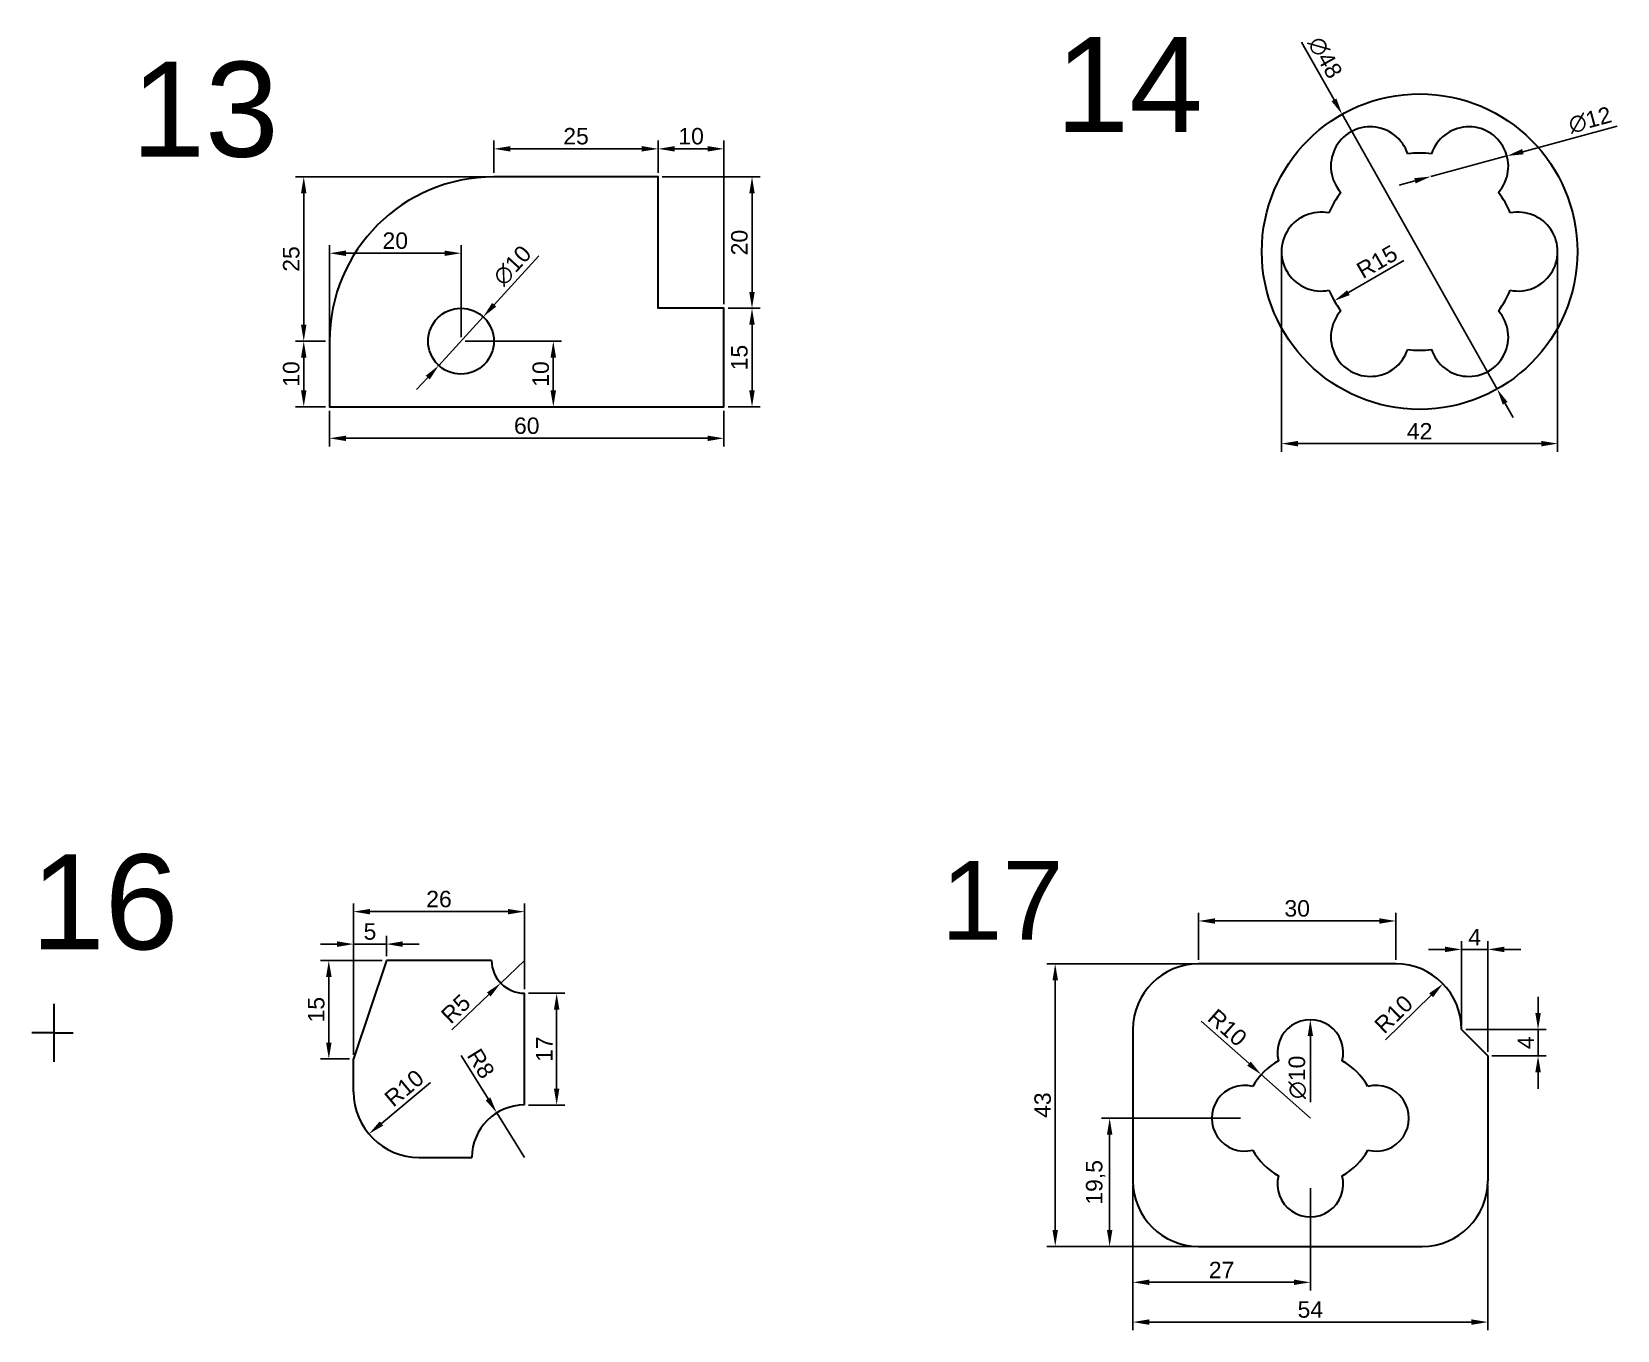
# Model space of a CAD drawing. Header units: millimetres. Extents: x 17 to 519, y -281 to 755.
# Drawn here: x 41 to 282.2, y 11.9 to 209.5 of the extents above; entities that cross this region are included whole.
import ezdxf

# ---------------------------------------------------------------- set-up
doc = ezdxf.new("R2010")
doc.units = ezdxf.units.MM
doc.layers.add('Contorno', color=255, linetype='Continuous', lineweight=30)
doc.layers.add('Cotas', color=5, linetype='Continuous', lineweight=9)
doc.styles.get("Standard").update_dxf_attribs({"font": 'arial.ttf'})
doc.dimstyles.new('ISO-25', dxfattribs={"dimtxt": 2.5, "dimasz": 2.5, "dimexe": 1.25, "dimexo": 0.625, "dimtad": 1, "dimtxsty": 'Standard', "dimcen": 2.5, "dimadec": 0, "dimazin": 0, "dimtfac": 1, "dimtmove": 0, "dimatfit": 3, "dimfxl": 1, "dimarcsym": 0})

# ---------------------------------------------------------------- blocks, each defined once
blk = doc.blocks.new('*D136')
at = {"layer": 'Cotas', "color": 0, "lineweight": -2, "transparency": 16777216}
for p, q in [((85.65, 162.42), (81.11, 162.42)), ((82.36, 154.92), (82.36, 159.92)), ((85.65, 152.42), (81.11, 152.42))]:
    blk.add_line(p, q, dxfattribs=at)
at = {"layer": 'Cotas', "color": 0, "transparency": 16777216}
for points in [[(81.94, 159.92), (82.77, 159.92), (82.36, 162.42)], [(81.94, 154.92), (82.77, 154.92), (82.36, 152.42)]]:
    blk.add_solid(points, dxfattribs=at)
at = {"layer": 'Defpoints', "color": 0, "transparency": 16777216}
for p in [(82.36, 162.42), (86.28, 162.42), (86.28, 152.42)]:
    blk.add_point(p, dxfattribs=at)
at = {"layer": 'Cotas', "color": 0, "transparency": 16777216, "insert": (80.46, 157.42), "char_height": 2.5, "attachment_point": 5, "rotation": 90}
blk.add_mtext('10', dxfattribs=at)
blk = doc.blocks.new('*D137')
at = {"layer": 'Cotas', "color": 0, "lineweight": -2, "transparency": 16777216}
for p, q in [((86.28, 151.8), (86.28, 146.39)), ((146.28, 151.8), (146.28, 146.39)), ((88.78, 147.64), (143.78, 147.64))]:
    blk.add_line(p, q, dxfattribs=at)
at = {"layer": 'Cotas', "color": 0, "transparency": 16777216}
for points in [[(88.78, 148.05), (88.78, 147.22), (86.28, 147.64)], [(143.78, 148.05), (143.78, 147.22), (146.28, 147.64)]]:
    blk.add_solid(points, dxfattribs=at)
at = {"layer": 'Defpoints', "color": 0, "transparency": 16777216}
for p in [(86.28, 152.42), (146.28, 152.42), (146.28, 147.64)]:
    blk.add_point(p, dxfattribs=at)
at = {"layer": 'Cotas', "color": 0, "transparency": 16777216, "insert": (116.28, 149.54), "char_height": 2.5, "attachment_point": 5}
blk.add_mtext('60', dxfattribs=at)
blk = doc.blocks.new('*D138')
at = {"layer": 'Cotas', "color": 0, "lineweight": -2, "transparency": 16777216}
for p, q in [((110.65, 187.42), (81.11, 187.42)), ((82.36, 164.92), (82.36, 184.92)), ((85.65, 162.42), (81.11, 162.42))]:
    blk.add_line(p, q, dxfattribs=at)
at = {"layer": 'Cotas', "color": 0, "transparency": 16777216}
for points in [[(81.94, 184.92), (82.77, 184.92), (82.36, 187.42)], [(81.94, 164.92), (82.77, 164.92), (82.36, 162.42)]]:
    blk.add_solid(points, dxfattribs=at)
at = {"layer": 'Defpoints', "color": 0, "transparency": 16777216}
for p in [(82.36, 187.42), (111.28, 187.42), (86.28, 162.42)]:
    blk.add_point(p, dxfattribs=at)
at = {"layer": 'Cotas', "color": 0, "transparency": 16777216, "insert": (80.46, 174.92), "char_height": 2.5, "attachment_point": 5, "rotation": 90}
blk.add_mtext('25', dxfattribs=at)
blk = doc.blocks.new('*D139')
at = {"layer": 'Cotas', "color": 0, "lineweight": -2, "transparency": 16777216}
for p, q in [((146.9, 167.42), (151.8, 167.42)), ((150.55, 154.92), (150.55, 164.92)), ((146.9, 152.42), (151.8, 152.42))]:
    blk.add_line(p, q, dxfattribs=at)
at = {"layer": 'Cotas', "color": 0, "transparency": 16777216}
for points in [[(150.13, 164.92), (150.96, 164.92), (150.55, 167.42)], [(150.13, 154.92), (150.96, 154.92), (150.55, 152.42)]]:
    blk.add_solid(points, dxfattribs=at)
at = {"layer": 'Defpoints', "color": 0, "transparency": 16777216}
for p in [(146.28, 167.42), (150.55, 167.42), (146.28, 152.42)]:
    blk.add_point(p, dxfattribs=at)
at = {"layer": 'Cotas', "color": 0, "transparency": 16777216, "insert": (148.64, 159.92), "char_height": 2.5, "attachment_point": 5, "rotation": 90}
blk.add_mtext('15', dxfattribs=at)
blk = doc.blocks.new('*D140')
at = {"layer": 'Cotas', "color": 0, "lineweight": -2, "transparency": 16777216}
for p, q in [((136.9, 187.42), (151.8, 187.42)), ((150.55, 169.92), (150.55, 184.92)), ((146.9, 167.42), (151.8, 167.42))]:
    blk.add_line(p, q, dxfattribs=at)
at = {"layer": 'Cotas', "color": 0, "transparency": 16777216}
for points in [[(150.13, 184.92), (150.96, 184.92), (150.55, 187.42)], [(150.13, 169.92), (150.96, 169.92), (150.55, 167.42)]]:
    blk.add_solid(points, dxfattribs=at)
at = {"layer": 'Defpoints', "color": 0, "transparency": 16777216}
for p in [(136.28, 187.42), (150.55, 187.42), (146.28, 167.42)]:
    blk.add_point(p, dxfattribs=at)
at = {"layer": 'Cotas', "color": 0, "transparency": 16777216, "insert": (148.64, 177.42), "char_height": 2.5, "attachment_point": 5, "rotation": 90}
blk.add_mtext('20', dxfattribs=at)
blk = doc.blocks.new('*D141')
at = {"layer": 'Cotas', "color": 0, "lineweight": -2, "transparency": 16777216}
for p, q in [((136.28, 188.05), (136.28, 192.93)), ((143.78, 191.68), (138.78, 191.68)), ((146.28, 168.05), (146.28, 192.93))]:
    blk.add_line(p, q, dxfattribs=at)
at = {"layer": 'Cotas', "color": 0, "transparency": 16777216}
for points in [[(138.78, 192.1), (138.78, 191.27), (136.28, 191.68)], [(143.78, 192.1), (143.78, 191.27), (146.28, 191.68)]]:
    blk.add_solid(points, dxfattribs=at)
at = {"layer": 'Defpoints', "color": 0, "transparency": 16777216}
for p in [(136.28, 191.68), (136.28, 187.42), (146.28, 167.42)]:
    blk.add_point(p, dxfattribs=at)
at = {"layer": 'Cotas', "color": 0, "transparency": 16777216, "insert": (141.28, 193.59), "char_height": 2.5, "attachment_point": 5}
blk.add_mtext('10', dxfattribs=at)
blk = doc.blocks.new('*D142')
at = {"layer": 'Cotas', "color": 0, "lineweight": -2, "transparency": 16777216}
for p, q in [((111.28, 188.05), (111.28, 192.93)), ((113.78, 191.68), (133.78, 191.68)), ((136.28, 188.05), (136.28, 192.93))]:
    blk.add_line(p, q, dxfattribs=at)
at = {"layer": 'Cotas', "color": 0, "transparency": 16777216}
for points in [[(113.78, 192.1), (113.78, 191.27), (111.28, 191.68)], [(133.78, 192.1), (133.78, 191.27), (136.28, 191.68)]]:
    blk.add_solid(points, dxfattribs=at)
at = {"layer": 'Defpoints', "color": 0, "transparency": 16777216}
for p in [(136.28, 191.68), (111.28, 187.42), (136.28, 187.42)]:
    blk.add_point(p, dxfattribs=at)
at = {"layer": 'Cotas', "color": 0, "transparency": 16777216, "insert": (123.78, 193.59), "char_height": 2.5, "attachment_point": 5}
blk.add_mtext('25', dxfattribs=at)
blk = doc.blocks.new('*D143')
at = {"layer": 'Cotas', "color": 0, "lineweight": -2, "transparency": 16777216}
for p, q in [((106.9, 162.42), (121.57, 162.42)), ((120.32, 154.92), (120.32, 159.92)), ((119.7, 152.42), (119.07, 152.42))]:
    blk.add_line(p, q, dxfattribs=at)
at = {"layer": 'Cotas', "color": 0, "transparency": 16777216}
for points in [[(119.9, 159.92), (120.74, 159.92), (120.32, 162.42)], [(119.9, 154.92), (120.74, 154.92), (120.32, 152.42)]]:
    blk.add_solid(points, dxfattribs=at)
at = {"layer": 'Defpoints', "color": 0, "transparency": 16777216}
for p in [(106.28, 162.42), (120.32, 162.42), (120.32, 152.42)]:
    blk.add_point(p, dxfattribs=at)
at = {"layer": 'Cotas', "color": 0, "transparency": 16777216, "insert": (118.42, 157.42), "char_height": 2.5, "attachment_point": 5, "rotation": 90}
blk.add_mtext('10', dxfattribs=at)
blk = doc.blocks.new('*D144')
at = {"layer": 'Cotas', "color": 0, "lineweight": -2, "transparency": 16777216}
for p, q in [((86.28, 163.05), (86.28, 177.05)), ((106.28, 163.05), (106.28, 177.05)), ((103.78, 175.8), (88.78, 175.8))]:
    blk.add_line(p, q, dxfattribs=at)
at = {"layer": 'Cotas', "color": 0, "transparency": 16777216}
for points in [[(88.78, 176.21), (88.78, 175.38), (86.28, 175.8)], [(103.78, 176.21), (103.78, 175.38), (106.28, 175.8)]]:
    blk.add_solid(points, dxfattribs=at)
at = {"layer": 'Defpoints', "color": 0, "transparency": 16777216}
for p in [(86.28, 175.8), (86.28, 162.42), (106.28, 162.42)]:
    blk.add_point(p, dxfattribs=at)
at = {"layer": 'Cotas', "color": 0, "transparency": 16777216, "insert": (96.28, 177.7), "char_height": 2.5, "attachment_point": 5}
blk.add_mtext('20', dxfattribs=at)
blk = doc.blocks.new('*D145')
at = {"layer": 'Cotas', "color": 0, "lineweight": -2, "transparency": 16777216}
for p, q in [((118.1, 175.38), (111.33, 167.96)), ((102.91, 158.73), (109.65, 166.11)), ((101.22, 156.88), (99.53, 155.04))]:
    blk.add_line(p, q, dxfattribs=at)
at = {"layer": 'Cotas', "color": 0, "transparency": 16777216}
for points in [[(111.02, 168.24), (111.64, 167.68), (109.65, 166.11)], [(100.91, 157.16), (101.53, 156.6), (102.91, 158.73)]]:
    blk.add_solid(points, dxfattribs=at)
at = {"layer": 'Defpoints', "color": 0, "transparency": 16777216}
for p in [(109.65, 166.11), (102.91, 158.73)]:
    blk.add_point(p, dxfattribs=at)
at = {"layer": 'Cotas', "color": 0, "transparency": 16777216, "insert": (114.1, 173.92), "char_height": 2.5, "attachment_point": 5, "rotation": 47.614}
blk.add_mtext('∅10', dxfattribs=at)
blk = doc.blocks.new('*D146')
at = {"layer": 'Cotas', "color": 0, "lineweight": -2, "transparency": 16777216}
for p, q in [((282.17, 195.13), (267.81, 191.25)), ((253.81, 187.47), (265.39, 190.6)), ((251.4, 186.82), (248.98, 186.17))]:
    blk.add_line(p, q, dxfattribs=at)
at = {"layer": 'Cotas', "color": 0, "transparency": 16777216}
for points in [[(267.7, 191.66), (267.92, 190.85), (265.39, 190.6)], [(251.29, 187.22), (251.5, 186.42), (253.81, 187.47)]]:
    blk.add_solid(points, dxfattribs=at)
at = {"layer": 'Defpoints', "color": 0, "transparency": 16777216}
for p in [(265.39, 190.6), (253.81, 187.47)]:
    blk.add_point(p, dxfattribs=at)
at = {"layer": 'Cotas', "color": 0, "transparency": 16777216, "insert": (278.03, 196.06), "char_height": 2.5, "attachment_point": 5, "rotation": 15.119}
blk.add_mtext('∅12', dxfattribs=at)
blk = doc.blocks.new('*D147')
at = {"layer": 'Cotas', "color": 0, "lineweight": -2, "transparency": 16777216}
blk.add_line((249.71, 174.67), (241.28, 169.8), dxfattribs=at)
at = {"layer": 'Cotas', "color": 0, "transparency": 16777216}
blk.add_solid([(241.07, 170.16), (241.48, 169.44), (239.11, 168.55)], dxfattribs=at)
at = {"layer": 'Defpoints', "color": 0, "transparency": 16777216}
for p in [(252.1, 176.05), (239.11, 168.55)]:
    blk.add_point(p, dxfattribs=at)
at = {"layer": 'Cotas', "color": 0, "transparency": 16777216, "insert": (245.63, 174.5), "char_height": 2.5, "attachment_point": 5, "rotation": 30}
blk.add_mtext('R15', dxfattribs=at)
blk = doc.blocks.new('*D148')
at = {"layer": 'Cotas', "color": 0, "lineweight": -2, "transparency": 16777216}
for p, q in [((234.14, 207.89), (239.08, 199.13)), ((263.89, 155.14), (240.31, 196.95)), ((265.12, 152.96), (266.35, 150.79))]:
    blk.add_line(p, q, dxfattribs=at)
at = {"layer": 'Cotas', "color": 0, "transparency": 16777216}
for points in [[(239.45, 199.33), (238.72, 198.92), (240.31, 196.95)], [(265.48, 153.17), (264.76, 152.76), (263.89, 155.14)]]:
    blk.add_solid(points, dxfattribs=at)
at = {"layer": 'Defpoints', "color": 0, "transparency": 16777216}
for p in [(240.31, 196.95), (263.89, 155.14)]:
    blk.add_point(p, dxfattribs=at)
at = {"layer": 'Cotas', "color": 0, "transparency": 16777216, "insert": (237.72, 205.56), "char_height": 2.5, "attachment_point": 5, "rotation": 299.4233}
blk.add_mtext('∅48', dxfattribs=at)
blk = doc.blocks.new('*D149')
at = {"layer": 'Cotas', "color": 0, "lineweight": -2, "transparency": 16777216}
for p, q in [((231.1, 175.42), (231.1, 145.58)), ((273.1, 175.42), (273.1, 145.58)), ((233.6, 146.83), (270.6, 146.83))]:
    blk.add_line(p, q, dxfattribs=at)
at = {"layer": 'Cotas', "color": 0, "transparency": 16777216}
for points in [[(233.6, 147.25), (233.6, 146.41), (231.1, 146.83)], [(270.6, 147.25), (270.6, 146.41), (273.1, 146.83)]]:
    blk.add_solid(points, dxfattribs=at)
at = {"layer": 'Defpoints', "color": 0, "transparency": 16777216}
for p in [(231.1, 176.05), (273.1, 176.05), (273.1, 146.83)]:
    blk.add_point(p, dxfattribs=at)
at = {"layer": 'Cotas', "color": 0, "transparency": 16777216, "insert": (252.1, 148.71), "char_height": 2.5, "attachment_point": 5}
blk.add_mtext('42', dxfattribs=at)
blk = doc.blocks.new('*D167')
at = {"layer": 'Cotas', "color": 0, "lineweight": -2, "transparency": 16777216}
for p, q in [((94.31, 68.2), (84.92, 68.2)), ((86.17, 65.7), (86.17, 55.7)), ((89.31, 53.2), (84.92, 53.2))]:
    blk.add_line(p, q, dxfattribs=at)
at = {"layer": 'Cotas', "color": 0, "transparency": 16777216}
for points in [[(85.76, 65.7), (86.59, 65.7), (86.17, 68.2)], [(85.76, 55.7), (86.59, 55.7), (86.17, 53.2)]]:
    blk.add_solid(points, dxfattribs=at)
at = {"layer": 'Defpoints', "color": 0, "transparency": 16777216}
for p in [(94.93, 68.2), (86.17, 53.2), (89.93, 53.2)]:
    blk.add_point(p, dxfattribs=at)
at = {"layer": 'Cotas', "color": 0, "transparency": 16777216, "insert": (84.27, 60.7), "char_height": 2.5, "attachment_point": 5, "rotation": 90}
blk.add_mtext('15', dxfattribs=at)
blk = doc.blocks.new('*D168')
at = {"layer": 'Cotas', "color": 0, "lineweight": -2, "transparency": 16777216}
for p, q in [((89.93, 53.83), (89.93, 76.87)), ((92.43, 75.62), (113.43, 75.62)), ((115.93, 63.83), (115.93, 76.87))]:
    blk.add_line(p, q, dxfattribs=at)
at = {"layer": 'Cotas', "color": 0, "transparency": 16777216}
for points in [[(92.43, 76.03), (92.43, 75.2), (89.93, 75.62)], [(113.43, 76.03), (113.43, 75.2), (115.93, 75.62)]]:
    blk.add_solid(points, dxfattribs=at)
at = {"layer": 'Defpoints', "color": 0, "transparency": 16777216}
for p in [(115.93, 75.62), (115.93, 63.2), (89.93, 53.2)]:
    blk.add_point(p, dxfattribs=at)
at = {"layer": 'Cotas', "color": 0, "transparency": 16777216, "insert": (102.93, 77.52), "char_height": 2.5, "attachment_point": 5}
blk.add_mtext('26', dxfattribs=at)
blk = doc.blocks.new('*D169')
at = {"layer": 'Cotas', "color": 0, "lineweight": -2, "transparency": 16777216}
for p, q in [((116.56, 63.2), (122.08, 63.2)), ((120.83, 60.7), (120.83, 48.7)), ((116.56, 46.2), (122.08, 46.2))]:
    blk.add_line(p, q, dxfattribs=at)
at = {"layer": 'Cotas', "color": 0, "transparency": 16777216}
for points in [[(120.42, 60.7), (121.25, 60.7), (120.83, 63.2)], [(120.42, 48.7), (121.25, 48.7), (120.83, 46.2)]]:
    blk.add_solid(points, dxfattribs=at)
at = {"layer": 'Defpoints', "color": 0, "transparency": 16777216}
for p in [(115.93, 63.2), (115.93, 46.2), (120.83, 46.2)]:
    blk.add_point(p, dxfattribs=at)
at = {"layer": 'Cotas', "color": 0, "transparency": 16777216, "insert": (118.95, 54.7), "char_height": 2.5, "attachment_point": 5, "rotation": 90}
blk.add_mtext('17', dxfattribs=at)
blk = doc.blocks.new('*D170')
at = {"layer": 'Cotas', "color": 0, "lineweight": -2, "transparency": 16777216}
for p, q in [((87.43, 70.68), (84.93, 70.68)), ((89.93, 53.83), (89.93, 71.93)), ((89.93, 70.68), (94.93, 70.68)), ((94.93, 68.83), (94.93, 71.93)), ((97.43, 70.68), (99.93, 70.68))]:
    blk.add_line(p, q, dxfattribs=at)
at = {"layer": 'Cotas', "color": 0, "transparency": 16777216}
for points in [[(87.43, 71.1), (87.43, 70.26), (89.93, 70.68)], [(97.43, 71.1), (97.43, 70.26), (94.93, 70.68)]]:
    blk.add_solid(points, dxfattribs=at)
at = {"layer": 'Defpoints', "color": 0, "transparency": 16777216}
for p in [(94.93, 70.68), (94.93, 68.2), (89.93, 53.2)]:
    blk.add_point(p, dxfattribs=at)
at = {"layer": 'Cotas', "color": 0, "transparency": 16777216, "insert": (92.43, 72.58), "char_height": 2.5, "attachment_point": 5}
blk.add_mtext('5', dxfattribs=at)
blk = doc.blocks.new('*D171')
at = {"layer": 'Cotas', "color": 0, "lineweight": -2, "transparency": 16777216}
for p, q in [((115.93, 68.2), (112.32, 64.75)), ((104.87, 57.63), (110.51, 63.02))]:
    blk.add_line(p, q, dxfattribs=at)
at = {"layer": 'Cotas', "color": 0, "transparency": 16777216}
blk.add_solid([(110.22, 63.32), (110.8, 62.72), (112.32, 64.75)], dxfattribs=at)
at = {"layer": 'Defpoints', "color": 0, "transparency": 16777216}
for p in [(115.93, 68.2), (112.32, 64.75)]:
    blk.add_point(p, dxfattribs=at)
at = {"layer": 'Cotas', "color": 0, "transparency": 16777216, "insert": (105.48, 60.83), "char_height": 2.5, "attachment_point": 5, "rotation": 43.7174}
blk.add_mtext('R5', dxfattribs=at)
blk = doc.blocks.new('*D172')
at = {"layer": 'Cotas', "color": 0, "lineweight": -2, "transparency": 16777216}
for p, q in [((106.29, 53.74), (110.4, 47.13)), ((115.93, 38.2), (111.72, 45))]:
    blk.add_line(p, q, dxfattribs=at)
at = {"layer": 'Cotas', "color": 0, "transparency": 16777216}
blk.add_solid([(110.75, 47.35), (110.04, 46.91), (111.72, 45)], dxfattribs=at)
at = {"layer": 'Defpoints', "color": 0, "transparency": 16777216}
for p in [(111.72, 45), (115.93, 38.2)]:
    blk.add_point(p, dxfattribs=at)
at = {"layer": 'Cotas', "color": 0, "transparency": 16777216, "insert": (109.3, 52.5), "char_height": 2.5, "attachment_point": 5, "rotation": 301.8192}
blk.add_mtext('R8', dxfattribs=at)
blk = doc.blocks.new('*D173')
at = {"layer": 'Cotas', "color": 0, "lineweight": -2, "transparency": 16777216}
blk.add_line((101.63, 49.63), (94.18, 43.39), dxfattribs=at)
at = {"layer": 'Cotas', "color": 0, "transparency": 16777216}
blk.add_solid([(93.91, 43.71), (94.45, 43.07), (92.26, 41.79)], dxfattribs=at)
at = {"layer": 'Defpoints', "color": 0, "transparency": 16777216}
for p in [(99.93, 48.2), (92.26, 41.79)]:
    blk.add_point(p, dxfattribs=at)
at = {"layer": 'Cotas', "color": 0, "transparency": 16777216, "insert": (97.64, 48.77), "char_height": 2.5, "attachment_point": 5, "rotation": 39.9274}
blk.add_mtext('R10', dxfattribs=at)
blk = doc.blocks.new('*D175')
at = {"layer": 'Cotas', "color": 0, "lineweight": -2, "transparency": 16777216}
for p, q in [((217.86, 67.68), (195.42, 67.68)), ((196.67, 65.18), (196.67, 27.18)), ((217.86, 24.68), (195.42, 24.68))]:
    blk.add_line(p, q, dxfattribs=at)
at = {"layer": 'Cotas', "color": 0, "transparency": 16777216}
for points in [[(196.26, 65.18), (197.09, 65.18), (196.67, 67.68)], [(196.26, 27.18), (197.09, 27.18), (196.67, 24.68)]]:
    blk.add_solid(points, dxfattribs=at)
at = {"layer": 'Defpoints', "color": 0, "transparency": 16777216}
for p in [(218.48, 67.68), (196.67, 24.68), (218.48, 24.68)]:
    blk.add_point(p, dxfattribs=at)
at = {"layer": 'Cotas', "color": 0, "transparency": 16777216, "insert": (194.77, 46.18), "char_height": 2.5, "attachment_point": 5, "rotation": 90}
blk.add_mtext('43', dxfattribs=at)
blk = doc.blocks.new('*D177')
at = {"layer": 'Cotas', "color": 0, "lineweight": -2, "transparency": 16777216}
for p, q in [((224.86, 44.18), (203.7, 44.18)), ((204.95, 27.18), (204.95, 41.68)), ((217.86, 24.68), (203.7, 24.68))]:
    blk.add_line(p, q, dxfattribs=at)
at = {"layer": 'Cotas', "color": 0, "transparency": 16777216}
for points in [[(204.54, 41.68), (205.37, 41.68), (204.95, 44.18)], [(204.54, 27.18), (205.37, 27.18), (204.95, 24.68)]]:
    blk.add_solid(points, dxfattribs=at)
at = {"layer": 'Defpoints', "color": 0, "transparency": 16777216}
for p in [(204.95, 44.18), (225.48, 44.18), (218.48, 24.68)]:
    blk.add_point(p, dxfattribs=at)
at = {"layer": 'Cotas', "color": 0, "transparency": 16777216, "insert": (202.83, 34.43), "char_height": 2.5, "attachment_point": 5, "rotation": 90}
blk.add_mtext('19,5', dxfattribs=at)
blk = doc.blocks.new('*D178')
at = {"layer": 'Cotas', "color": 0, "lineweight": -2, "transparency": 16777216}
for p, q in [((218.48, 68.31), (218.48, 75.45)), ((248.48, 68.31), (248.48, 75.45)), ((220.98, 74.2), (245.98, 74.2))]:
    blk.add_line(p, q, dxfattribs=at)
at = {"layer": 'Cotas', "color": 0, "transparency": 16777216}
for points in [[(220.98, 74.61), (220.98, 73.78), (218.48, 74.2)], [(245.98, 74.61), (245.98, 73.78), (248.48, 74.2)]]:
    blk.add_solid(points, dxfattribs=at)
at = {"layer": 'Defpoints', "color": 0, "transparency": 16777216}
for p in [(248.48, 74.2), (218.48, 67.68), (248.48, 67.68)]:
    blk.add_point(p, dxfattribs=at)
at = {"layer": 'Cotas', "color": 0, "transparency": 16777216, "insert": (233.48, 76.1), "char_height": 2.5, "attachment_point": 5}
blk.add_mtext('30', dxfattribs=at)
blk = doc.blocks.new('*D179')
at = {"layer": 'Cotas', "color": 0, "lineweight": -2, "transparency": 16777216}
for p, q in [((258.48, 58.31), (258.48, 71.12)), ((262.48, 54.31), (262.48, 71.12)), ((255.98, 69.87), (253.48, 69.87)), ((258.48, 69.87), (262.48, 69.87)), ((264.98, 69.87), (267.48, 69.87))]:
    blk.add_line(p, q, dxfattribs=at)
at = {"layer": 'Cotas', "color": 0, "transparency": 16777216}
for points in [[(255.98, 70.29), (255.98, 69.46), (258.48, 69.87)], [(264.98, 70.29), (264.98, 69.46), (262.48, 69.87)]]:
    blk.add_solid(points, dxfattribs=at)
at = {"layer": 'Defpoints', "color": 0, "transparency": 16777216}
for p in [(262.48, 69.87), (258.48, 57.68), (262.48, 53.68)]:
    blk.add_point(p, dxfattribs=at)
at = {"layer": 'Cotas', "color": 0, "transparency": 16777216, "insert": (260.48, 71.75), "char_height": 2.5, "attachment_point": 5}
blk.add_mtext('4', dxfattribs=at)
blk = doc.blocks.new('*D180')
at = {"layer": 'Cotas', "color": 0, "lineweight": -2, "transparency": 16777216}
for p, q in [((270.12, 60.18), (270.12, 62.68)), ((259.11, 57.68), (271.37, 57.68)), ((270.12, 57.68), (270.12, 53.68)), ((263.11, 53.68), (271.37, 53.68)), ((270.12, 51.18), (270.12, 48.68))]:
    blk.add_line(p, q, dxfattribs=at)
at = {"layer": 'Cotas', "color": 0, "transparency": 16777216}
for points in [[(269.71, 60.18), (270.54, 60.18), (270.12, 57.68)], [(269.71, 51.18), (270.54, 51.18), (270.12, 53.68)]]:
    blk.add_solid(points, dxfattribs=at)
at = {"layer": 'Defpoints', "color": 0, "transparency": 16777216}
for p in [(258.48, 57.68), (262.48, 53.68), (270.12, 53.68)]:
    blk.add_point(p, dxfattribs=at)
at = {"layer": 'Cotas', "color": 0, "transparency": 16777216, "insert": (268.25, 55.68), "char_height": 2.5, "attachment_point": 5, "rotation": 90}
blk.add_mtext('4', dxfattribs=at)
blk = doc.blocks.new('*D181')
at = {"layer": 'Cotas', "color": 0, "lineweight": -2, "transparency": 16777216}
for p, q in [((208.48, 34.06), (208.48, 11.92)), ((262.48, 34.06), (262.48, 11.92)), ((210.98, 13.17), (259.98, 13.17))]:
    blk.add_line(p, q, dxfattribs=at)
at = {"layer": 'Cotas', "color": 0, "transparency": 16777216}
for points in [[(210.98, 13.59), (210.98, 12.75), (208.48, 13.17)], [(259.98, 13.59), (259.98, 12.75), (262.48, 13.17)]]:
    blk.add_solid(points, dxfattribs=at)
at = {"layer": 'Defpoints', "color": 0, "transparency": 16777216}
for p in [(208.48, 34.68), (262.48, 34.68), (262.48, 13.17)]:
    blk.add_point(p, dxfattribs=at)
at = {"layer": 'Cotas', "color": 0, "transparency": 16777216, "insert": (235.48, 15.07), "char_height": 2.5, "attachment_point": 5}
blk.add_mtext('54', dxfattribs=at)
blk = doc.blocks.new('*D182')
at = {"layer": 'Cotas', "color": 0, "lineweight": -2, "transparency": 16777216}
for p, q in [((208.48, 34.06), (208.48, 17.97)), ((235.48, 33.56), (235.48, 17.97)), ((210.98, 19.22), (232.98, 19.22))]:
    blk.add_line(p, q, dxfattribs=at)
at = {"layer": 'Cotas', "color": 0, "transparency": 16777216}
for points in [[(210.98, 19.64), (210.98, 18.81), (208.48, 19.22)], [(232.98, 19.64), (232.98, 18.81), (235.48, 19.22)]]:
    blk.add_solid(points, dxfattribs=at)
at = {"layer": 'Defpoints', "color": 0, "transparency": 16777216}
for p in [(208.48, 34.68), (235.48, 34.18), (235.48, 19.22)]:
    blk.add_point(p, dxfattribs=at)
at = {"layer": 'Cotas', "color": 0, "transparency": 16777216, "insert": (221.98, 21.1), "char_height": 2.5, "attachment_point": 5}
blk.add_mtext('27', dxfattribs=at)
blk = doc.blocks.new('*D183')
at = {"layer": 'Cotas', "color": 0, "lineweight": -2, "transparency": 16777216}
blk.add_line((246.9, 56.14), (253.86, 62.91), dxfattribs=at)
at = {"layer": 'Cotas', "color": 0, "transparency": 16777216}
blk.add_solid([(253.57, 63.2), (254.16, 62.61), (255.66, 64.65)], dxfattribs=at)
at = {"layer": 'Defpoints', "color": 0, "transparency": 16777216}
for p in [(255.66, 64.65), (248.48, 57.68)]:
    blk.add_point(p, dxfattribs=at)
at = {"layer": 'Cotas', "color": 0, "transparency": 16777216, "insert": (248.16, 60.01), "char_height": 2.5, "attachment_point": 5, "rotation": 44.1655}
blk.add_mtext('R10', dxfattribs=at)
blk = doc.blocks.new('*D184')
at = {"layer": 'Cotas', "color": 0, "lineweight": -2, "transparency": 16777216}
for p, q in [((218.89, 58.95), (226.15, 52.49)), ((235.48, 44.18), (228.01, 50.83))]:
    blk.add_line(p, q, dxfattribs=at)
at = {"layer": 'Cotas', "color": 0, "transparency": 16777216}
blk.add_solid([(226.42, 52.8), (225.87, 52.18), (228.01, 50.83)], dxfattribs=at)
at = {"layer": 'Defpoints', "color": 0, "transparency": 16777216}
for p in [(228.01, 50.83), (235.48, 44.18)]:
    blk.add_point(p, dxfattribs=at)
at = {"layer": 'Cotas', "color": 0, "transparency": 16777216, "insert": (222.85, 57.97), "char_height": 2.5, "attachment_point": 5, "rotation": 318.3349}
blk.add_mtext('R10', dxfattribs=at)
blk = doc.blocks.new('*D185')
at = {"layer": 'Cotas', "color": 0, "lineweight": -2, "transparency": 16777216}
blk.add_line((235.48, 46.64), (235.48, 56.68), dxfattribs=at)
at = {"layer": 'Cotas', "color": 0, "transparency": 16777216}
blk.add_solid([(235.07, 56.68), (235.9, 56.68), (235.48, 59.18)], dxfattribs=at)
at = {"layer": 'Defpoints', "color": 0, "transparency": 16777216}
for p in [(235.48, 59.18), (235.48, 49.18)]:
    blk.add_point(p, dxfattribs=at)
at = {"layer": 'Cotas', "color": 0, "transparency": 16777216, "insert": (233.51, 50.41), "char_height": 2.5, "attachment_point": 5, "rotation": 90}
blk.add_mtext('∅10', dxfattribs=at)

msp = doc.modelspace()

# ---------------------------------------------------------------- linework, layer by layer
at = {"layer": 'Contorno'}
for p, q in [((94.933, 68.204), (89.933, 53.204)), ((110.933, 68.204), (94.933, 68.204)), ((44.326, 61.614), (44.326, 52.753)), ((44.326, 57.183), (40.976, 57.183)), ((44.326, 57.183), (47.281, 57.183)), ((208.485, 57.68), (208.485, 34.68)), ((258.485, 57.68), (262.485, 53.68)), ((89.933, 48.204), (89.933, 53.204)), ((262.485, 53.68), (262.485, 34.68)), ((99.933, 38.204), (107.933, 38.204)), ((218.485, 24.68), (248.485, 24.68)), ((248.485, 24.68), (252.485, 24.68))]:
    msp.add_line(p, q, dxfattribs=at)
for points in [[(86.276, 162.422), (86.276, 152.422), (146.276, 152.422), (146.276, 167.422), (136.276, 167.422), (136.276, 187.422), (111.276, 187.422)], [(248.485, 67.68), (218.485, 67.68)], [(115.933, 46.204), (115.933, 63.204)]]:
    msp.add_lwpolyline(points, dxfattribs=at)
for centre, radius in [((252.102, 176.046), 24), ((106.276, 162.422), 5)]:
    msp.add_circle(centre, radius, dxfattribs=at)
for centre, radius, start, end in [((244.602, 189.036), 6, 18.46304, 221.53696), ((259.602, 189.036), 6, 318.46304, 161.53696), ((252.102, 176.046), 15, 83.07392, 96.92608), ((111.276, 162.422), 25, 90, 180), ((252.102, 176.046), 15, 143.07392, 156.92608), ((252.102, 176.046), 15, 23.07392, 36.92608), ((237.102, 176.046), 6, 78.46304, 281.53696), ((267.102, 176.046), 6, 258.46304, 101.53696), ((252.102, 176.046), 15, 203.07392, 216.92608), ((252.102, 176.046), 15, 323.07392, 336.92608), ((244.602, 163.056), 6, 138.46304, 341.53696), ((259.602, 163.056), 6, 198.46304, 41.53696), ((252.102, 176.046), 15, 263.07392, 276.92608), ((115.933, 68.204), 5, 180, 270), ((218.485, 57.68), 10, 90, 180), ((248.485, 57.68), 10, 0, 90), ((235.485, 54.18), 5, 345.52249, 194.47751), ((235.485, 44.18), 10, 118.95502, 151.04498), ((235.485, 44.18), 10, 28.95502, 61.04498), ((225.485, 44.18), 5, 75.52249, 284.47751), ((245.485, 44.18), 5, 255.52249, 104.47751), ((99.933, 48.204), 10, 180, 270), ((115.933, 38.204), 8, 90, 180), ((235.485, 44.18), 10, 208.95502, 241.04498), ((235.485, 44.18), 10, 298.95502, 331.04498), ((218.485, 34.68), 10, 180, 270), ((235.485, 34.18), 5, 165.52249, 14.47751), ((252.485, 34.68), 10, 270, 0)]:
    msp.add_arc(centre, radius, start, end, dxfattribs=at)

# ---------------------------------------------------------------- texts
for s, p in [('14', (196.703, 194.237)), ('13', (56.116, 190.481)), ('16', (40.857, 69.886))]:
    msp.add_text(s, height=14.443).set_placement(p)
at = {"layer": 'Cotas'}
note = msp.add_mtext_dynamic_manual_height_columns('{\\H2.1149x;\\C0;\\P}', width=5.67394, gutter_width=0, heights=[3.632, 0], dxfattribs=dict(at, insert=(173.62, 83.342), char_height=5.67394, attachment_point=1))
for column, words in zip(note.columns.linked_columns, ['{\\H2.1149x;\\C0;17}']):
    column.text = words

# ---------------------------------------------------------------- dimensions: what is measured, and where the dimension line sits
for p1, p2, picture, middle in [((263.892, 155.142), (240.311, 196.95), '*D148', (237.716, 205.565)), ((102.905, 158.728), (109.646, 166.115), '*D145', (114.103, 173.922))]:
    dim = msp.add_diameter_dim_2p(p1=p1, p2=p2, dimstyle='ISO-25', dxfattribs=at)
    dim.commit()
    dim.dimension.update_dxf_attribs({"geometry": picture, "text_midpoint": middle})
for p1, p2, picture, middle in [((253.809, 187.471), (265.394, 190.601), '*D146', (278.541, 194.153)), ((235.485, 49.18), (235.485, 59.18), '*D185', (235.485, 50.409))]:
    dim = msp.add_diameter_dim_2p(p1=p1, p2=p2, dimstyle='ISO-25', dxfattribs=at)
    dim.commit()
    dim.dimension.update_dxf_attribs({"geometry": picture, "text_midpoint": middle, "dimtype": 163})
for base, p1, p2, picture, middle in [((136.276, 191.685), (111.276, 187.422), (136.276, 187.422), '*D142', (123.776, 193.586)), ((136.276, 191.685), (146.276, 167.422), (136.276, 187.422), '*D141', (141.276, 193.586)), ((86.276, 175.796), (106.276, 162.422), (86.276, 162.422), '*D144', (96.276, 177.697)), ((273.102, 146.829), (231.102, 176.046), (273.102, 176.046), '*D149', (252.102, 148.709)), ((146.276, 147.636), (86.276, 152.422), (146.276, 152.422), '*D137', (116.276, 149.537)), ((115.933, 75.617), (89.933, 53.204), (115.933, 63.204), '*D168', (102.933, 77.519)), ((248.485, 74.197), (218.485, 67.68), (248.485, 67.68), '*D178', (233.485, 76.099)), ((94.933, 70.681), (89.933, 53.204), (94.933, 68.204), '*D170', (92.433, 72.577)), ((262.485, 69.873), (258.485, 57.68), (262.485, 53.68), '*D179', (260.485, 71.748)), ((262.485, 13.171), (208.485, 34.68), (262.485, 34.68), '*D181', (235.485, 15.067)), ((235.485, 19.224), (208.485, 34.68), (235.485, 34.18), '*D182', (221.985, 21.104))]:
    dim = msp.add_linear_dim(base=base, p1=p1, p2=p2, dimstyle='ISO-25', dxfattribs=at)
    dim.commit()
    dim.dimension.update_dxf_attribs({"geometry": picture, "text_midpoint": middle})
for base, p1, p2, picture, middle in [((82.357, 187.422), (86.276, 162.422), (111.276, 187.422), '*D138', (80.455, 174.922)), ((150.545, 187.422), (146.276, 167.422), (136.276, 187.422), '*D140', (148.644, 177.422)), ((150.545, 167.422), (146.276, 152.422), (146.276, 167.422), '*D139', (148.644, 159.922)), ((82.357, 162.422), (86.276, 152.422), (86.276, 162.422), '*D136', (80.455, 157.422)), ((120.321, 162.422), (120.321, 152.422), (106.276, 162.422), '*D143', (118.419, 157.422)), ((86.175, 53.204), (94.933, 68.204), (89.933, 53.204), '*D167', (84.273, 60.704)), ((196.673, 24.68), (218.485, 67.68), (218.485, 24.68), '*D175', (194.771, 46.18)), ((120.834, 46.204), (115.933, 63.204), (115.933, 46.204), '*D169', (118.954, 54.704)), ((270.125, 53.68), (258.485, 57.68), (262.485, 53.68), '*D180', (268.25, 55.68)), ((204.955, 44.18), (218.485, 24.68), (225.485, 44.18), '*D177', (202.827, 34.43))]:
    dim = msp.add_linear_dim(base=base, p1=p1, p2=p2, angle=90, dimstyle='ISO-25', dxfattribs=at)
    dim.commit()
    dim.dimension.update_dxf_attribs({"geometry": picture, "text_midpoint": middle})
for center, mpoint, picture, middle in [((252.102, 176.046), (239.111, 168.546), '*D147', (246.578, 172.857)), ((248.485, 57.68), (255.658, 64.648), '*D183', (249.484, 58.651)), ((99.933, 48.204), (92.264, 41.786), '*D173', (98.865, 47.31))]:
    dim = msp.add_radius_dim(center=center, mpoint=mpoint, dimstyle='ISO-25', dxfattribs=at)
    dim.commit()
    dim.dimension.update_dxf_attribs({"geometry": picture, "text_midpoint": middle, "dimtype": 164})
for center, mpoint, picture, middle in [((115.933, 68.204), (112.319, 64.749), '*D171', (105.479, 60.832)), ((235.485, 44.18), (228.014, 50.828), '*D184', (222.848, 57.971)), ((115.933, 38.204), (111.715, 45.002), '*D172', (109.301, 52.499))]:
    dim = msp.add_radius_dim(center=center, mpoint=mpoint, dimstyle='ISO-25', dxfattribs=at)
    dim.commit()
    dim.dimension.update_dxf_attribs({"geometry": picture, "text_midpoint": middle})

doc.saveas('drawing.dxf')
